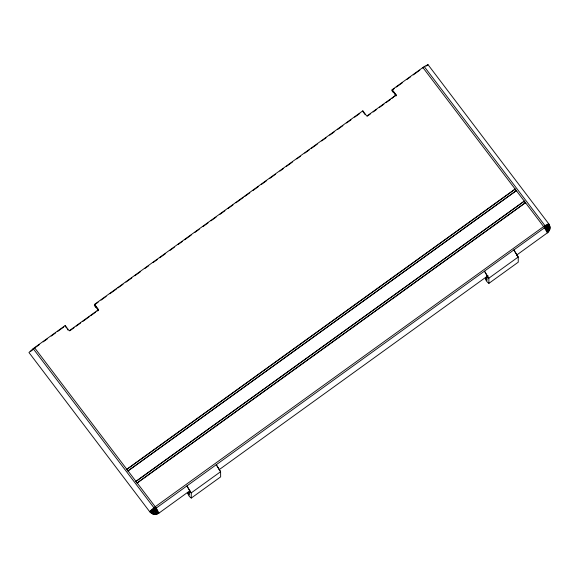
<?xml version="1.0" encoding="UTF-8"?>
<svg xmlns="http://www.w3.org/2000/svg" width="579" height="579" viewBox="0 0 579 579"><rect width="100%" height="100%" fill="white"/><g stroke="black" fill="none" stroke-linecap="round" stroke-linejoin="round"><path stroke-width="0.87" d="M152.371 513.783L154.376 508.145L149.679 511.597C153.297 514.883 156.88 516.75 154.991 508.362L153.891 507.718L33.177 348.638L65.21 325.528L69.198 330.79L98.56 309.613L94.572 304.351L362.823 110.842L366.818 116.097L396.174 94.92L392.186 89.658L424.219 66.556L428.011 64.66L548.711 223.812L544.933 225.629L153.891 507.718L149.664 511.67L153.196 514.08L154.991 508.362L156.221 508.065L545.027 227.438L544.933 225.629L424.219 66.556M549.985 228.589L550.05 227.735L545.244 226.845L549.789 229.494L549.985 228.589L545.244 226.845L550.007 226.888L550.05 227.735M65.094 326.064L65.21 325.528M67.519 329.936L67.627 329.408M94.572 304.351L94.348 305.415L95.882 307.442L95.991 306.906M96.99 308.223L98.372 310.728M98.56 309.613L97.019 311.176M126.736 469.388L515.136 189.094L126.736 469.388L127.937 470.966L516.33 190.665L127.937 470.966M135.877 481.439L524.277 201.137L135.877 481.439L137.078 483.016L525.471 202.715L137.078 483.016M150.229 512.328L154.376 508.145L151.597 513.392M150.88 512.9L154.376 508.145M156.648 514.152L155.635 508.333L157.488 513.826L155.787 514.304L155.635 508.333M154.919 514.34L158.277 513.464L156.221 508.065L34.516 347.675L34.4 348.211L39.517 344.519M157.474 513.899L158.277 513.464M156.221 508.065L158.993 513.081L189.782 490.804M191.287 498.056L191.236 492.888L220.599 471.711L216.278 464.742L220.599 471.711L220.65 476.872L191.287 498.056C189.594 497.035 186.033 493.221 189.384 492.114M189.702 490.869L191.236 492.888L186.923 485.926L189.702 490.869L189.405 495.059L187.951 493.142M219.05 469.757L488.025 275.669M362.823 110.842L362.715 111.371L365.204 114.664M392.186 89.658L391.961 90.729L393.496 92.756L393.611 92.22M394.61 93.53L395.993 96.042M396.174 94.92L391.766 98.553M422.771 68.054L422.88 67.519L548.024 232.374L548.624 231.672L545.027 227.438C547.329 227.055 549.666 232.193 549.507 230.218M428.011 64.66L425.992 66.18M488.9 283.363L488.857 278.195L518.219 257.018L513.899 250.056L518.219 257.018L518.263 262.178L488.9 283.363C487.207 282.342 483.653 278.528 486.997 277.421M487.301 276.248L484.536 271.233L488.857 278.195L487.105 275.98L487.019 280.366L485.564 278.456M544.593 227.909L547.358 232.924L548.038 232.302M549.196 224.464L548.726 223.74L545.208 226.208L549.992 226.961L549.196 224.464L545.208 226.208L549.847 226.049M549.558 225.303L545.208 226.208M548.624 231.672L549.116 230.978L545.027 227.438M549.493 230.29L549.804 229.422M152.393 513.718L154.991 508.362L154.065 514.188L154.933 514.268M33.177 348.638L28.964 352.524L149.664 511.67M43.172 341.885L47.558 338.722M51.213 336.081L55.598 332.918M57.791 331.34L63.632 327.121M98.119 302.238L94.457 304.887L98.488 310.199M101.057 300.125L106.181 296.426M109.851 293.785L116.444 289.022M117.913 287.966L123.045 284.267M125.976 282.147L131.838 277.92M134.769 275.807L140.632 271.573M145.032 268.403L148.694 265.761M153.095 262.584L157.488 259.414M159.688 257.829L165.551 253.602M169.951 250.425L174.344 247.255M178.014 244.613L182.407 241.436M184.607 239.851L191.208 235.096M194.87 232.447L199.27 229.277M202.932 226.635L208.064 222.937M210.995 220.816L216.126 217.118M219.788 214.476L224.92 210.77M227.851 208.657L232.982 204.959M235.914 202.845L243.245 197.555M244.707 196.498L249.838 192.8M252.77 190.679L258.632 186.452M261.57 184.339L266.695 180.634M269.626 178.52L275.495 174.293M279.889 171.116L283.558 168.475M286.489 166.361L292.352 162.134M296.745 158.957L300.414 156.316M304.807 153.145L309.208 149.968M311.408 148.383L317.27 144.157M321.671 140.979L326.064 137.809M329.733 135.168L334.126 131.998M337.789 129.349L342.92 125.65M346.589 123.009L350.983 119.831M354.652 117.19L359.783 113.491M394.263 88.609L392.077 90.194L396.101 95.506M396.456 87.031L402.304 82.811M406.69 79.649L410.345 77.014M413.268 74.908L419.847 70.16M30.282 351.634L32.952 349.709M69.806 330.804L74.098 327.707M76.247 326.158L80.546 323.06M82.696 321.511L89.137 316.858M90.57 315.83L95.586 312.211M367.419 116.118L370.285 114.049M373.151 111.986L376.726 109.402M379.592 107.332L383.891 104.234M386.041 102.686L390.333 99.588M516.388 255.267L547.379 232.852M187.907 493.359L189.333 492.324M485.52 278.665L486.953 277.631M158.262 513.537L159.008 513.008M515.107 189.232L516.302 190.809M524.248 201.282L525.442 202.86M65.593 326.722L66.636 328.09"/></g></svg>
